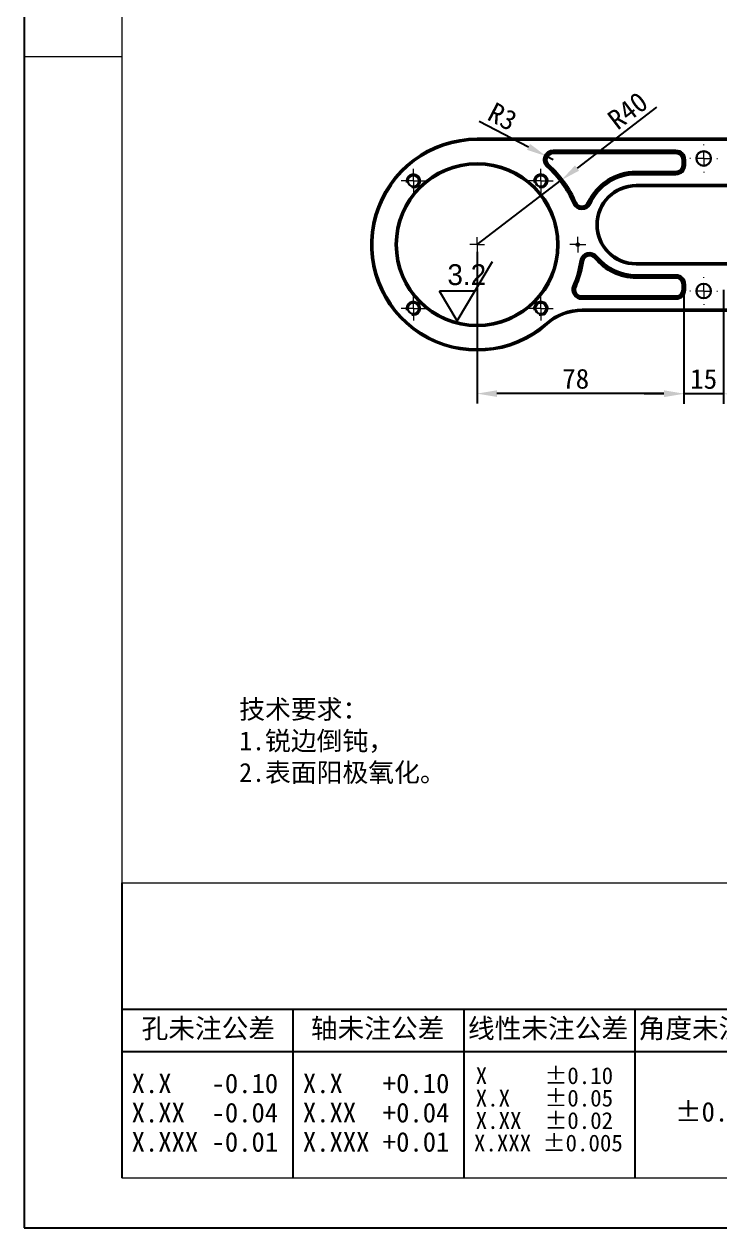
# Model space of a CAD drawing. Header units: millimetres. Extents: x 13 to 7248, y -1201 to 1478.
# Drawn here: x 5490.6 to 5753.1, y 28.1 to 482.3 of the extents above; entities that cross this region are included whole.
import ezdxf

# ---------------------------------------------------------------- set-up
doc = ezdxf.new("R2010")
doc.units = ezdxf.units.MM
doc.header["$LTSCALE"] = 5
doc.header["$PDSIZE"] = -1
doc.linetypes.add('CENTER2', pattern=[28.575, 19.05, -3.175, 3.175, -3.175])
doc.linetypes.add('SLD-实线', pattern=[0])
doc.layers.get('0').update_dxf_attribs({"lineweight": 30})
doc.layers.add('中心线层', color=1, linetype='CENTER2', lineweight=13)
doc.layers.add('粗实线', color=7, linetype='SLD-实线', lineweight=15)
for name, color, linetype in [('图框', 7, 'SLD-实线'), ('文字层', 7, 'SLD-实线'), ('标注层', 96, 'SLD-实线')]:
    doc.layers.add(name, color=color, linetype=linetype)
doc.styles.add('SLDTEXTSTYLE1', font='', dxfattribs={"bigfont": 'bigfont'})
doc.styles.add('SLDTEXTSTYLE2', font='')
doc.styles.add('SLDTEXTSTYLE3', font='', dxfattribs={"bigfont": 'bigfont'})
doc.styles.get("Standard").update_dxf_attribs({"font": ''})
doc.styles.get('SLDTEXTSTYLE1').set_extended_font_data('宋体')
doc.styles.get('SLDTEXTSTYLE2').set_extended_font_data('宋体')
doc.styles.get('SLDTEXTSTYLE3').set_extended_font_data('汉仪长仿宋体')
doc.styles.get('Standard').set_extended_font_data('SimSun')
doc.dimstyles.new('副本3-1', dxfattribs={"dimscale": 3, "dimtxt": 2.5, "dimasz": 2.5, "dimexe": 1.25, "dimexo": 0, "dimtad": 1, "dimtxsty": 'Standard', "dimcen": 2.5, "dimclrt": 256, "dimadec": 0, "dimazin": 0, "dimtfac": 1, "dimtmove": 0, "dimatfit": 3, "dimfxl": 0, "dimarcsym": 0})

# ---------------------------------------------------------------- blocks, each defined once
blk = doc.blocks.new('SW_NOTE_0')
at = {"color": 0, "linetype": 'Continuous', "lineweight": 0, "char_height": 10.5833, "attachment_point": 2}
for s, insert in [('X     ±0.10', (35.88, 12.32)), ('X.X   ±0.05', (35.88, -1.8)), ('X.XX  ±0.02', (35.88, -15.91)), (' X.XXX ±0.005', (34.78, -30.02))]:
    blk.add_mtext(s, dxfattribs=dict(at, insert=insert))
blk = doc.blocks.new('SW_NOTE_1')
at = {"color": 0, "linetype": 'Continuous', "lineweight": 0, "char_height": 12.3125, "attachment_point": 2, "style": 'SLDTEXTSTYLE2'}
for s, insert in [('X.X   -0.10', (38.09, 14.33)), ('X.XX  -0.04', (38.09, -4.07)), ('X.XXX -0.01', (38.09, -22.46))]:
    blk.add_mtext(s, dxfattribs=dict(at, insert=insert))
blk = doc.blocks.new('SW_NOTE_2')
at = {"color": 0, "linetype": 'Continuous', "lineweight": 0, "char_height": 12.3125, "attachment_point": 2, "style": 'SLDTEXTSTYLE2'}
for s, insert in [('X.X   +0.10', (38.09, 14.33)), ('X.XX  +0.04', (38.09, -4.07)), ('X.XXX +0.01', (38.09, -22.46))]:
    blk.add_mtext(s, dxfattribs=dict(at, insert=insert))
blk = doc.blocks.new('*D262')
at = {"layer": 'Defpoints', "color": 0}
for p in [(5693.28, 423.42), (5661.52, 399.1)]:
    blk.add_point(p, dxfattribs=at)
at = {"layer": '标注层', "color": 0, "lineweight": -2}
for p, q in [((5729.24, 450.96), (5699.23, 427.98)), ((5661.52, 399.1), (5693.28, 423.42))]:
    blk.add_line(p, q, dxfattribs=at)
at = {"layer": '标注层', "color": 0}
blk.add_solid([(5698.47, 428.97), (5699.99, 426.99), (5693.28, 423.42)], dxfattribs=at)
at = {"layer": '标注层', "insert": (5709.97, 448.01), "char_height": 7.5, "attachment_point": 1, "rotation": 37.4437}
blk.add_mtext('R40', dxfattribs=at)
blk = doc.blocks.new('*D264')
at = {"layer": 'Defpoints', "color": 0}
for p in [(5661.52, 439.1), (5778.51, 439.1), (5757.52, 434.1)]:
    blk.add_point(p, dxfattribs=at)
at = {"layer": '标注层', "color": 0, "lineweight": -2}
for p, q in [((5778.51, 446.6), (5778.51, 461.92)), ((5661.52, 439.1), (5782.26, 439.1)), ((5778.51, 434.1), (5778.51, 439.1)), ((5757.52, 434.1), (5782.26, 434.1)), ((5778.51, 426.6), (5778.51, 419.1))]:
    blk.add_line(p, q, dxfattribs=at)
at = {"layer": '标注层', "color": 0}
for points in [[(5777.26, 446.6), (5779.76, 446.6), (5778.51, 439.1)], [(5777.26, 426.6), (5779.76, 426.6), (5778.51, 434.1)]]:
    blk.add_solid(points, dxfattribs=at)
at = {"layer": '标注层', "insert": (5769.14, 458.01), "char_height": 7.5, "attachment_point": 2, "rotation": 90}
blk.add_mtext('5', dxfattribs=at)
blk = doc.blocks.new('*D265')
at = {"layer": 'Defpoints', "color": 0}
for p in [(5661.52, 396.34), (5739.52, 382.1), (5661.52, 342.89)]:
    blk.add_point(p, dxfattribs=at)
at = {"layer": '标注层', "color": 0, "lineweight": -2}
for p, q in [((5661.52, 396.34), (5661.52, 339.14)), ((5739.52, 382.1), (5739.52, 339.14)), ((5732.02, 342.89), (5669.02, 342.89))]:
    blk.add_line(p, q, dxfattribs=at)
at = {"layer": '标注层', "color": 0}
for points in [[(5669.02, 344.14), (5669.02, 341.64), (5661.52, 342.89)], [(5732.02, 344.14), (5732.02, 341.64), (5739.52, 342.89)]]:
    blk.add_solid(points, dxfattribs=at)
at = {"layer": '标注层', "insert": (5698.72, 352.27), "char_height": 7.5, "attachment_point": 2}
blk.add_mtext('78', dxfattribs=at)
blk = doc.blocks.new('*D266')
at = {"layer": 'Defpoints', "color": 0}
for p in [(5739.52, 382.1), (5754.52, 382.1), (5739.52, 342.82)]:
    blk.add_point(p, dxfattribs=at)
at = {"layer": '标注层', "color": 0, "lineweight": -2}
for p, q in [((5739.52, 382.1), (5739.52, 339.07)), ((5754.52, 382.1), (5754.52, 339.07)), ((5732.02, 342.82), (5724.52, 342.82)), ((5754.52, 342.82), (5739.52, 342.82)), ((5762.02, 342.82), (5769.52, 342.82))]:
    blk.add_line(p, q, dxfattribs=at)
at = {"layer": '标注层', "color": 0}
for points in [[(5732.02, 344.07), (5732.02, 341.57), (5739.52, 342.82)], [(5762.02, 344.07), (5762.02, 341.57), (5754.52, 342.82)]]:
    blk.add_solid(points, dxfattribs=at)
at = {"layer": '标注层', "insert": (5747.02, 352.2), "char_height": 7.5, "attachment_point": 2}
blk.add_mtext('15', dxfattribs=at)
blk = doc.blocks.new('*D280')
at = {"layer": 'Defpoints', "color": 0}
for p in [(5687.58, 432.49), (5690.24, 431.1)]:
    blk.add_point(p, dxfattribs=at)
at = {"layer": '标注层', "color": 0, "lineweight": -2}
for p, q in [((5662.35, 445.68), (5680.94, 435.97)), ((5690.24, 431.1), (5687.58, 432.49))]:
    blk.add_line(p, q, dxfattribs=at)
at = {"layer": '标注层', "color": 0}
blk.add_solid([(5681.52, 437.08), (5680.36, 434.86), (5687.58, 432.49)], dxfattribs=at)
at = {"layer": '标注层', "insert": (5668.36, 453.12), "char_height": 7.5, "attachment_point": 1, "rotation": 332.4004}
blk.add_mtext('R3', dxfattribs=at)
blk = doc.blocks.new('SW_CENTERMARKSYMBOL_22')
at = {"color": 0, "linetype": 'SLD-实线', "lineweight": 0}
for p, q in [((-2.5, 0), (-4.6, 0)), ((0, 0), (-2.5, 0)), ((0, 2.5), (0, 4.6)), ((0, 0), (0, 2.5)), ((0, 0), (0, -2.5)), ((0, 0), (2.5, 0)), ((2.5, 0), (4.6, 0)), ((0, -2.5), (0, -4.6))]:
    blk.add_line(p, q, dxfattribs=at)
blk = doc.blocks.new('SW_CENTERMARKSYMBOL_27')
at = {"color": 0, "linetype": 'SLD-实线', "lineweight": 0}
for p, q in [((0, 4.17), (0, 7.67)), ((-4.17, 0), (-7.67, 0)), ((0, 0), (-4.17, 0)), ((0, 0), (0, 4.17)), ((0, 0), (0, -4.17)), ((0, 0), (4.17, 0)), ((4.17, 0), (7.67, 0)), ((0, -4.17), (0, -7.67))]:
    blk.add_line(p, q, dxfattribs=at)
blk = doc.blocks.new('SW_CENTERMARKSYMBOL_28')
at = {"color": 0, "linetype": 'SLD-实线', "lineweight": 0}
for p, q in [((0, 4.17), (0, 7.67)), ((-4.17, 0), (-7.67, 0)), ((0, 0), (-4.17, 0)), ((0, 0), (0, 4.17)), ((0, 0), (0, -4.17)), ((0, 0), (4.17, 0)), ((4.17, 0), (7.67, 0)), ((0, -4.17), (0, -7.67))]:
    blk.add_line(p, q, dxfattribs=at)
blk = doc.blocks.new('SW_CENTERMARKSYMBOL_29')
at = {"color": 0, "linetype": 'SLD-实线', "lineweight": 0}
for p, q in [((0, 4.17), (0, 7.67)), ((-4.17, 0), (-7.67, 0)), ((0, 0), (-4.17, 0)), ((0, 0), (0, 4.17)), ((0, 0), (0, -4.17)), ((0, 0), (4.17, 0)), ((4.17, 0), (7.67, 0)), ((0, -4.17), (0, -7.67))]:
    blk.add_line(p, q, dxfattribs=at)
blk = doc.blocks.new('SW_CENTERMARKSYMBOL_30')
at = {"color": 0, "linetype": 'SLD-实线', "lineweight": 0}
for p, q in [((0, 4.17), (0, 7.67)), ((-4.17, 0), (-7.67, 0)), ((0, 0), (-4.17, 0)), ((0, 0), (0, 4.17)), ((0, 0), (0, -4.17)), ((0, 0), (4.17, 0)), ((4.17, 0), (7.67, 0)), ((0, -4.17), (0, -7.67))]:
    blk.add_line(p, q, dxfattribs=at)
blk = doc.blocks.new('SW_CENTERMARKSYMBOL_37')
at = {"color": 0, "linetype": 'SLD-实线', "lineweight": 0}
for p, q in [((0, 8.33), (0, 8.75)), ((-8.33, 0), (-8.75, 0)), ((0, 0), (-4.17, 0)), ((0, 0), (0, 4.17)), ((0, 0), (0, -4.17)), ((0, 0), (4.17, 0)), ((8.33, 0), (8.75, 0)), ((0, -8.33), (0, -8.75))]:
    blk.add_line(p, q, dxfattribs=at)
blk = doc.blocks.new('SW_CENTERMARKSYMBOL_38')
at = {"color": 0, "linetype": 'SLD-实线', "lineweight": 0}
for p, q in [((0, 8.33), (0, 8.75)), ((-8.33, 0), (-8.75, 0)), ((0, 0), (-4.17, 0)), ((0, 0), (0, 4.17)), ((0, 0), (0, -4.17)), ((0, 0), (4.17, 0)), ((8.33, 0), (8.75, 0)), ((0, -8.33), (0, -8.75))]:
    blk.add_line(p, q, dxfattribs=at)
blk = doc.blocks.new('SW_CENTERMARKSYMBOL_39')
at = {"color": 0, "linetype": 'SLD-实线', "lineweight": 0}
for p, q in [((-4.17, 0), (-5, 0)), ((0, 0), (-4.17, 0)), ((0, 4.17), (0, 5)), ((0, 0), (0, 4.17)), ((0, 0), (0, -4.17)), ((0, 0), (4.17, 0)), ((4.17, 0), (5, 0)), ((0, -4.17), (0, -5))]:
    blk.add_line(p, q, dxfattribs=at)
blk = doc.blocks.new('SW_SFSYMBOL_6')
at = {"layer": '标注层', "color": 0}
for p, q in [((8.3, -25), (37.8, 25)), ((8.3, -25), (-6.5, 0)), ((23, 0), (-6.5, 0))]:
    blk.add_line(p, q, dxfattribs=at)
at = {"layer": '标注层', "color": 0, "insert": (0, 22.6), "char_height": 17.5, "attachment_point": 1, "style": 'SLDTEXTSTYLE3'}
blk.add_mtext('3.2', dxfattribs=at)

msp = doc.modelspace()

# ---------------------------------------------------------------- linework, layer by layer
for p, q in [((5661.5205, 438.603), (5661.5205, 439.103)), ((5661.5205, 439.103), (5917.5205, 439.103)), ((5917.5205, 438.603), (5661.5205, 438.603)), ((5690.2433, 434.603), (5736.5205, 434.603)), ((5690.2433, 434.103), (5690.2433, 434.603)), ((5736.5205, 434.103), (5690.2433, 434.103)), ((5690.2433, 433.603), (5690.2433, 434.103)), ((5736.5205, 433.603), (5690.2433, 433.603)), ((5736.5205, 434.603), (5736.5205, 434.103)), ((5736.5205, 434.103), (5736.5205, 433.603)), ((5739.5205, 431.103), (5739.0205, 431.103)), ((5739.0205, 429.103), (5739.0205, 431.103)), ((5739.5205, 429.103), (5739.0205, 429.103)), ((5740.0205, 431.103), (5739.5205, 431.103)), ((5739.5205, 429.103), (5739.5205, 431.103)), ((5740.0205, 429.103), (5739.5205, 429.103)), ((5740.0205, 431.103), (5740.0205, 429.103)), ((5721.5205, 426.103), (5721.5205, 426.603)), ((5721.5205, 426.603), (5736.5205, 426.603)), ((5721.5205, 425.603), (5721.5205, 426.103)), ((5721.5205, 426.103), (5736.5205, 426.103)), ((5736.5205, 425.603), (5721.5205, 425.603)), ((5736.5205, 426.103), (5736.5205, 426.603)), ((5736.5205, 425.603), (5736.5205, 426.103)), ((5721.5205, 421.603), (5771.5205, 421.603)), ((5721.5205, 421.603), (5721.5205, 421.103)), ((5771.5205, 421.103), (5721.5205, 421.103)), ((5721.5205, 392.103), (5721.5205, 391.603)), ((5721.5205, 392.103), (5771.5205, 392.103)), ((5771.5205, 391.603), (5721.5205, 391.603)), ((5721.5205, 387.603), (5736.5205, 387.603)), ((5721.5205, 387.603), (5721.5205, 387.103)), ((5736.5205, 387.103), (5721.5205, 387.103)), ((5721.5205, 386.603), (5721.5205, 387.103)), ((5736.5205, 386.603), (5721.5205, 386.603)), ((5736.5205, 387.103), (5736.5205, 387.603)), ((5736.5205, 387.103), (5736.5205, 386.603)), ((5739.5205, 384.103), (5739.0205, 384.103)), ((5739.0205, 382.103), (5739.0205, 384.103)), ((5739.5205, 382.103), (5739.0205, 382.103)), ((5739.5205, 384.103), (5740.0205, 384.103)), ((5739.5205, 382.103), (5739.5205, 384.103)), ((5739.5205, 382.103), (5740.0205, 382.103)), ((5740.0205, 384.103), (5740.0205, 382.103)), ((5701.0173, 379.103), (5701.0173, 379.603)), ((5701.0173, 379.603), (5736.5205, 379.603)), ((5701.0173, 378.603), (5701.0173, 379.103)), ((5701.0173, 379.103), (5736.5205, 379.103)), ((5736.5205, 378.603), (5701.0173, 378.603)), ((5736.5205, 379.103), (5736.5205, 379.603)), ((5736.5205, 379.103), (5736.5205, 378.603)), ((5701.2067, 374.603), (5877.8342, 374.603)), ((5701.2067, 374.103), (5701.2067, 374.603)), ((5877.8342, 374.103), (5701.2067, 374.103))]:
    msp.add_line(p, q)
at = {"flags": 128}
for points in [[(5688.2394, 428.8704), (5688.233, 428.8633), (5688.2139, 428.8421), (5688.1831, 428.8077), (5688.1415, 428.7615), (5688.0909, 428.7051), (5688.0332, 428.6407), (5687.9705, 428.5709), (5687.9054, 428.4983)], [(5688.5734, 429.2425), (5688.5082, 429.1699), (5688.4455, 429.1001), (5688.3878, 429.0358), (5688.3372, 428.9794), (5688.2957, 428.9331), (5688.2648, 428.8988), (5688.2458, 428.8776), (5688.2394, 428.8704)], [(5698.3096, 414.8051), (5698.3008, 414.8013), (5698.2746, 414.7902), (5698.2321, 414.772), (5698.175, 414.7476), (5698.1053, 414.7179), (5698.0258, 414.684), (5697.9395, 414.6471), (5697.8498, 414.6088)], [(5698.7695, 415.0014), (5698.6798, 414.9631), (5698.5935, 414.9263), (5698.514, 414.8924), (5698.4443, 414.8626), (5698.3871, 414.8382), (5698.3447, 414.8201), (5698.3185, 414.8089), (5698.3096, 414.8051)], [(5703.3412, 414.9406), (5703.4299, 414.8999), (5703.5152, 414.8608), (5703.5937, 414.8248), (5703.6626, 414.7932), (5703.7191, 414.7673), (5703.7611, 414.748), (5703.787, 414.7361), (5703.7957, 414.7321)], [(5703.7957, 414.7321), (5703.8045, 414.7281), (5703.8303, 414.7163), (5703.8723, 414.697), (5703.9288, 414.6711), (5703.9977, 414.6395), (5704.0763, 414.6035), (5704.1615, 414.5644), (5704.2502, 414.5237)], [(5700.5488, 393.0168), (5700.6452, 393.0018), (5700.7378, 392.9874), (5700.8232, 392.974), (5700.8981, 392.9624), (5700.9596, 392.9528), (5701.0052, 392.9457), (5701.0333, 392.9413), (5701.0428, 392.9398)], [(5701.5368, 392.8628), (5701.4405, 392.8778), (5701.3478, 392.8922), (5701.2624, 392.9056), (5701.1875, 392.9172), (5701.1261, 392.9268), (5701.0804, 392.9339), (5701.0523, 392.9383), (5701.0428, 392.9398)], [(5705.9529, 394.0471), (5706.0289, 394.1083), (5706.1019, 394.1672), (5706.1692, 394.2214), (5706.2281, 394.269), (5706.2765, 394.3081), (5706.3125, 394.3371), (5706.3346, 394.3549), (5706.3421, 394.361)], [(5706.7313, 394.6749), (5706.6554, 394.6136), (5706.5824, 394.5547), (5706.5151, 394.5005), (5706.4561, 394.4529), (5706.4077, 394.4139), (5706.3717, 394.3848), (5706.3496, 394.367), (5706.3421, 394.361)], [(5697.8024, 383.4867), (5697.892, 383.4481), (5697.9782, 383.4111), (5698.0576, 383.3769), (5698.1272, 383.3469), (5698.1843, 383.3224), (5698.2268, 383.3041), (5698.2529, 383.2928), (5698.2617, 383.289)], [(5698.721, 383.0914), (5698.6314, 383.1299), (5698.5452, 383.167), (5698.4658, 383.2012), (5698.3962, 383.2311), (5698.3391, 383.2557), (5698.2967, 383.274), (5698.2705, 383.2852), (5698.2617, 383.289)], [(5687.978, 369.103), (5687.9716, 369.1102), (5687.9528, 369.1315), (5687.9222, 369.1662), (5687.8811, 369.2128), (5687.831, 369.2697), (5687.7738, 369.3345), (5687.7118, 369.4048), (5687.6473, 369.478)]]:
    msp.add_lwpolyline(points, dxfattribs=at)
for centre, radius in [((5747.0205, 431.603), 2.75), ((5661.5205, 399.103), 30.75), ((5661.5205, 399.103), 30.25), ((5637.4788, 423.1446), 2.1), ((5685.5621, 423.1446), 2.1), ((5699.5205, 399.103), 0.5), ((5747.0205, 381.603), 2.75), ((5637.4788, 375.0614), 2.1), ((5685.5621, 375.0614), 2.1)]:
    msp.add_circle(centre, radius)
for centre, radius, start, end in [((5661.5205, 399.103), 40, 90, 311.409622), ((5661.5205, 399.103), 39.5, 90, 311.409622), ((5690.2433, 431.103), 3.5, 90, 228.089234), ((5690.2433, 431.103), 3, 90, 228.089234), ((5690.2433, 431.103), 2.5, 90, 228.089234), ((5736.5205, 431.103), 3.5, 0, 90), ((5736.5205, 431.103), 3, 0, 90), ((5736.5205, 431.103), 2.5, 0, 90), ((5661.5205, 399.103), 39.5, 23.113461, 48.089234), ((5661.5205, 399.103), 40, 23.113461, 48.089234), ((5661.5205, 399.103), 40.5, 23.113461, 48.089234), ((5736.5205, 429.103), 3.5, 270, 0), ((5736.5205, 429.103), 3, 270, 0), ((5736.5205, 429.103), 2.5, 270, 0), ((5637.4788, 423.1446), 2.5, 255, 195), ((5685.5621, 423.1446), 2.5, 255, 195), ((5721.5205, 406.603), 20, 90, 155.36227), ((5721.5205, 406.603), 19.5, 90, 155.36227), ((5721.5205, 406.603), 19, 90, 155.36227), ((5721.5205, 406.603), 15, 90, 270), ((5721.5205, 406.603), 14.5, 90, 270), ((5701.0688, 415.9828), 3.5, 203.113461, 335.36227), ((5701.0688, 415.9828), 3, 203.113461, 335.36227), ((5701.0688, 415.9828), 2.5, 203.113461, 335.36227), ((5704.007, 392.4776), 3.5, 38.887763, 171.136572), ((5704.007, 392.4776), 3, 38.887763, 171.136572), ((5661.5205, 399.103), 39.5, 336.712268, 351.136572), ((5661.5205, 399.103), 40, 336.712268, 351.136572), ((5661.5205, 399.103), 40.5, 336.712268, 351.136572), ((5704.007, 392.4776), 2.5, 38.887763, 171.136572), ((5721.5205, 406.603), 20, 218.887763, 270), ((5721.5205, 406.603), 19.5, 218.887763, 270), ((5721.5205, 406.603), 19, 218.887763, 270), ((5736.5205, 384.103), 3.5, 0, 90), ((5736.5205, 384.103), 3, 0, 90), ((5736.5205, 384.103), 2.5, 0, 90), ((5701.0173, 382.103), 3.5, 156.712268, 270), ((5701.0173, 382.103), 3, 156.712268, 270), ((5701.0173, 382.103), 2.5, 156.712268, 270), ((5736.5205, 382.103), 3.5, 270, 0), ((5736.5205, 382.103), 3, 270, 0), ((5736.5205, 382.103), 2.5, 270, 0), ((5637.4788, 375.0614), 2.5, 255, 195), ((5685.5621, 375.0614), 2.5, 255, 195), ((5701.2067, 354.103), 20.5, 90, 131.409622), ((5701.2067, 354.103), 20, 90, 131.409622)]:
    msp.add_arc(centre, radius, start, end)
at = {"layer": '图框'}
for p, q in [((5490.5774, 911.0117), (5490.5774, 28.1117)), ((5490.5774, 28.1117), (6106.4774, 28.1117))]:
    msp.add_line(p, q, dxfattribs=at)
at = {"layer": '文字层'}
for p, q in [((5527.4774, 158.3117), (5527.4774, 47.0117)), ((5527.4774, 110.6117), (6088.4774, 110.6117)), ((5591.9774, 110.6117), (5591.9774, 47.0117)), ((5656.4774, 110.6117), (5656.4774, 47.0117)), ((5720.9774, 110.6117), (5720.9774, 47.0117)), ((5527.4774, 94.7117), (6088.4774, 94.7117))]:
    msp.add_line(p, q, dxfattribs=at)
at = {"layer": '粗实线'}
for p, q in [((5527.4774, 893.0117), (5527.4774, 47.0117)), ((5527.4774, 470.0117), (5490.5774, 470.0117)), ((5527.4774, 158.3117), (6088.4774, 158.3117)), ((5527.4774, 47.0117), (6088.4774, 47.0117)), ((5527.4774, 47.0117), (6088.4774, 47.0117))]:
    msp.add_line(p, q, dxfattribs=at)

# ---------------------------------------------------------------- block references
at = {"xscale": 0.599999999999909, "yscale": 0.6000000000000014, "zscale": 0.6}
msp.add_blockref('SW_CENTERMARKSYMBOL_22', (5661.5205, 399.103), dxfattribs=at)
at = {"layer": '中心线层', "xscale": 0.599999999999909, "yscale": 0.6000000000000014, "zscale": 0.6}
for name, p in [('SW_CENTERMARKSYMBOL_38', (5747.0205, 431.603)), ('SW_CENTERMARKSYMBOL_30', (5637.4788, 423.1446)), ('SW_CENTERMARKSYMBOL_27', (5685.5621, 423.1446)), ('SW_CENTERMARKSYMBOL_39', (5699.5205, 399.103)), ('SW_CENTERMARKSYMBOL_37', (5747.0205, 381.603)), ('SW_CENTERMARKSYMBOL_29', (5637.4788, 375.0614)), ('SW_CENTERMARKSYMBOL_28', (5685.5621, 375.0614))]:
    msp.add_blockref(name, p, dxfattribs=at)
at = {"layer": '文字层', "xscale": 0.599999999999909, "zscale": 0.6}
for name, p, yscale in [('SW_NOTE_1', (5535.9502, 77.7507), 0.6000000000000014), ('SW_NOTE_2', (5600.5659, 77.7507), 0.6000000000000014), ('SW_NOTE_0', (5665.389, 81.351), 0.5999999999999943)]:
    msp.add_blockref(name, p, dxfattribs=dict(at, yscale=yscale))
at = {"layer": '标注层', "xscale": 0.4499999999998181, "yscale": 0.4500000000000028, "zscale": 0.45}
msp.add_blockref('SW_SFSYMBOL_6', (5650.2968, 381.5405), dxfattribs=at)

# ---------------------------------------------------------------- texts
at = {"layer": '文字层', "color": 7, "linetype": 'SLD-实线', "lineweight": 0, "insert": (5571.7554, 227.364), "char_height": 7.14375, "attachment_point": 1, "style": 'SLDTEXTSTYLE2'}
msp.add_mtext('技术要求：\\P1.锐边倒钝，\\P2.表面阳极氧化。', dxfattribs=at)
at = {"layer": '文字层', "char_height": 7.3875, "attachment_point": 2}
for s, insert, style in [('孔未注公差', (5560.1057, 107.1026), 'SLDTEXTSTYLE2'), ('轴未注公差', (5623.9943, 107.1026), 'SLDTEXTSTYLE2'), ('线性未注公差', (5688.3043, 107.1026), 'SLDTEXTSTYLE2'), ('角度未注公差', (5752.6549, 107.1026), 'SLDTEXTSTYLE2'), ('±0.05', (5751.2486, 75.6251), 'SLDTEXTSTYLE1')]:
    msp.add_mtext(s, dxfattribs=dict(at, insert=insert, style=style))

# ---------------------------------------------------------------- dimensions: what is measured, and where the dimension line sits
at = {"layer": '标注层'}
dim = msp.add_linear_dim(base=(5778.511, 439.103), p1=(5757.5205, 434.103), p2=(5661.5205, 439.103), angle=90, dimstyle='副本3-1', dxfattribs=at)
dim.commit()
dim.dimension.update_dxf_attribs({"geometry": '*D264', "text_midpoint": (5778.511, 458.0101), "dimtype": 160})
dim = msp.add_radius_dim(center=(5661.5205, 399.103), mpoint=(5693.2785, 423.4223), dimstyle='副本3-1', dxfattribs=at)
dim.commit()
dim.dimension.update_dxf_attribs({"geometry": '*D262', "text_midpoint": (5721.7097, 445.1939), "dimtype": 164})
dim = msp.add_radius_dim(center=(5690.2433, 431.103), mpoint=(5687.5847, 432.4929), dimstyle='副本3-1', dxfattribs=at)
dim.commit()
dim.dimension.update_dxf_attribs({"geometry": '*D280', "text_midpoint": (5670.9287, 447.5475)})
for base, p1, p2, picture, middle in [((5661.5205, 342.8917), (5739.5205, 382.103), (5661.5205, 396.343), '*D265', (5698.7182, 342.8917)), ((5739.5205, 342.8217), (5754.5205, 382.103), (5739.5205, 382.103), '*D266', (5747.0205, 342.8217))]:
    dim = msp.add_linear_dim(base=base, p1=p1, p2=p2, dimstyle='副本3-1', dxfattribs=at)
    dim.commit()
    dim.dimension.update_dxf_attribs({"geometry": picture, "text_midpoint": middle, "dimtype": 160})

doc.saveas('drawing.dxf')
